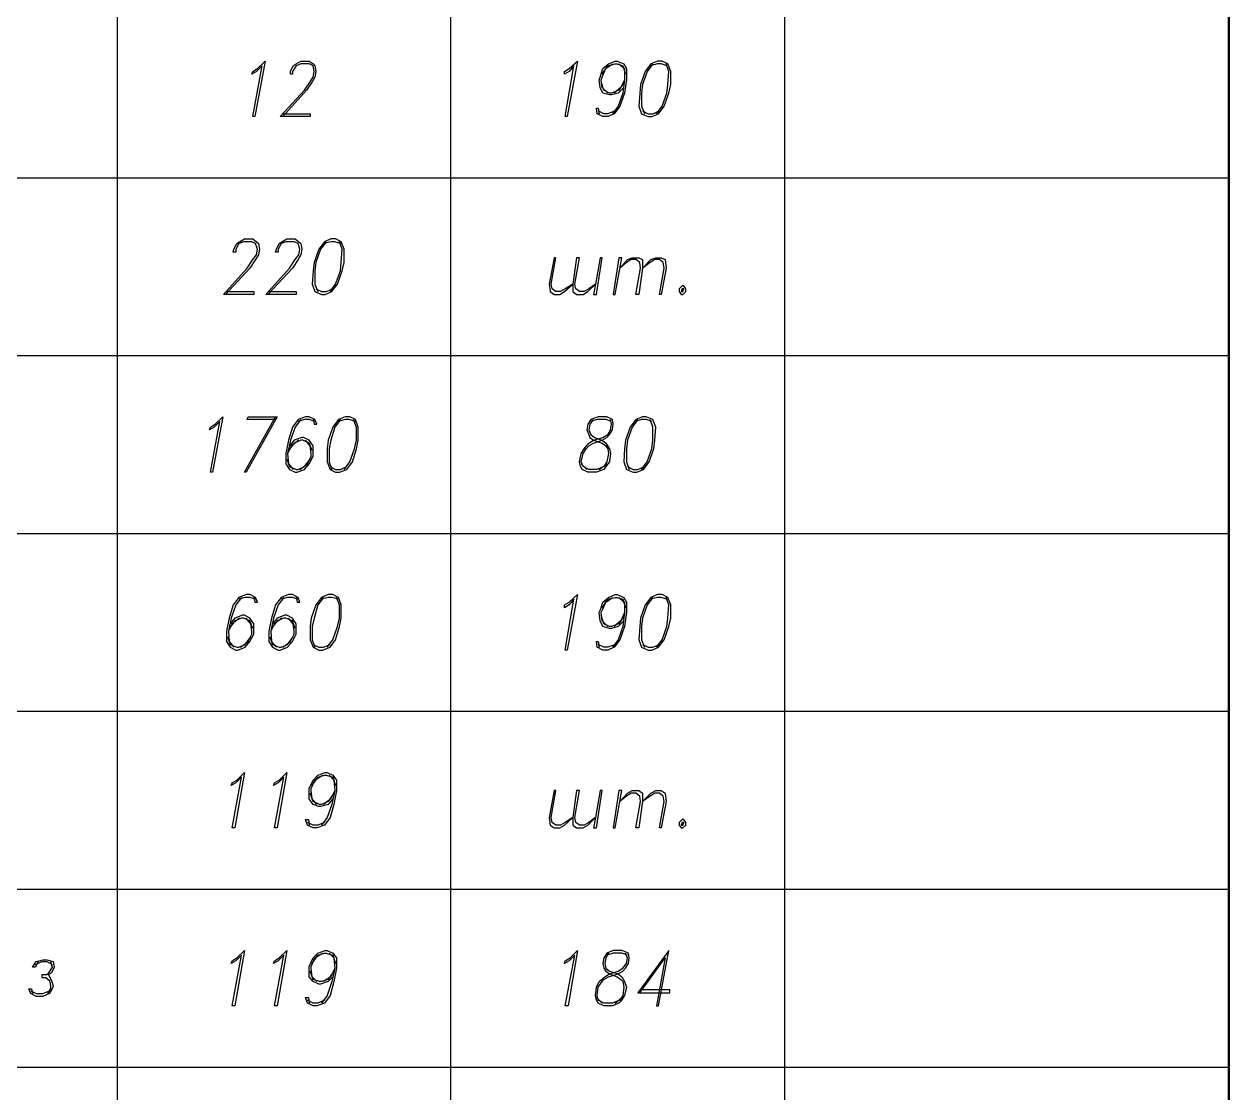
# Model space of a CAD drawing. Header units: millimetres. Extents: x 4241 to 6572, y 870 to 1291.
# Drawn here: x 5829.4 to 5883.6, y 1080.4 to 1128.4 of the extents above; entities that cross this region are included whole.
import ezdxf

# ---------------------------------------------------------------- set-up
doc = ezdxf.new("R2010")
doc.units = ezdxf.units.MM
doc.layers.add('PDF _0', color=7, linetype='Continuous')

msp = doc.modelspace()

# ---------------------------------------------------------------- linework, layer by layer
at = {"layer": 'PDF _0', "lineweight": 50}
msp.add_lwpolyline([(5883.6259, 977.5531), (5693.6273, 977.5531), (5693.6273, 1176.5266), (5883.6259, 1176.5266)], close=True, dxfattribs=at)
at = {"layer": 'PDF _0', "lineweight": 30}
for points in [[(5833.6285, 1176.5266), (5833.6285, 977.5531)], [(5848.615, 1176.5266), (5848.615, 977.5531)], [(5863.6439, 1176.5266), (5863.6439, 977.5531)], [(5693.6273, 1121.5337), (5883.6259, 1121.5337)], [(5693.6273, 1113.5324), (5883.6259, 1113.5324)], [(5693.6273, 1105.5312), (5883.6259, 1105.5312)], [(5693.6273, 1097.5299), (5883.6259, 1097.5299)], [(5693.6273, 1089.5286), (5883.6259, 1089.5286)], [(5693.6273, 1081.5273), (5883.6259, 1081.5273)]]:
    msp.add_lwpolyline(points, dxfattribs=at)
at = {"layer": 'PDF _0', "lineweight": 25}
for points in [[(5839.8094, 1124.2855), (5839.7247, 1124.2855), (5840.1481, 1126.5716), (5839.8941, 1126.3176), (5839.6824, 1126.1906), (5839.7247, 1126.3176), (5839.9364, 1126.4446), (5840.2751, 1126.7832)], [(5853.8646, 1124.2855), (5853.7799, 1124.2855), (5854.1609, 1126.5716), (5853.9492, 1126.3176), (5853.7376, 1126.1906), (5853.7376, 1126.3176), (5853.9492, 1126.4446), (5854.3302, 1126.7832)], [(5857.9287, 1126.7832), (5857.6324, 1126.6562), (5857.3784, 1126.3176), (5857.1667, 1125.7249), (5857.1243, 1125.3439), (5857.082, 1124.7512), (5857.209, 1124.4125), (5857.5054, 1124.2855), (5857.6747, 1124.2855), (5857.971, 1124.4125), (5858.225, 1124.7512), (5858.4367, 1125.3439), (5858.5214, 1125.7249), (5858.5214, 1126.3176), (5858.3944, 1126.6562), (5858.1404, 1126.7832)], [(5843.2385, 1118.782), (5842.9422, 1118.655), (5842.6882, 1118.3163), (5842.4765, 1117.7236), (5842.4342, 1117.3426), (5842.3918, 1116.7499), (5842.5188, 1116.4112), (5842.8152, 1116.2842), (5842.9845, 1116.2842), (5843.2809, 1116.4112), (5843.5349, 1116.7499), (5843.7465, 1117.3426), (5843.8312, 1117.7236), (5843.8312, 1118.3163), (5843.7042, 1118.655), (5843.4502, 1118.782)], [(5854.1186, 1116.7499), (5853.7799, 1116.5382), (5853.5682, 1116.4112), (5853.3565, 1116.4112), (5853.1872, 1116.5382), (5853.1449, 1116.7499), (5853.3565, 1117.9353), (5853.2719, 1117.9353), (5853.0602, 1116.7499), (5853.1025, 1116.4112), (5853.2719, 1116.2842), (5853.5259, 1116.2842), (5853.7376, 1116.4112), (5854.1186, 1116.7499), (5854.1186, 1116.4112), (5854.2879, 1116.2842), (5854.5843, 1116.2842), (5854.7959, 1116.4112), (5855.1346, 1116.7499), (5855.0499, 1116.2842), (5855.1769, 1116.2842), (5855.4309, 1117.9353), (5855.3463, 1117.9353), (5855.1346, 1116.7499), (5854.8383, 1116.5382), (5854.6266, 1116.4112), (5854.4149, 1116.4112), (5854.2456, 1116.5382), (5854.2032, 1116.7499), (5854.4149, 1117.9353), (5854.2879, 1117.9353)], [(5856.0236, 1116.2842), (5856.32, 1117.9353), (5856.193, 1117.9353), (5855.939, 1116.2842)], [(5857.082, 1116.2842), (5856.955, 1116.2842), (5857.1667, 1117.4696), (5857.1243, 1117.7236), (5856.955, 1117.8506), (5856.7433, 1117.8506), (5856.5317, 1117.7236), (5856.2353, 1117.4696), (5856.574, 1117.8506), (5856.7857, 1117.9353), (5857.082, 1117.9353), (5857.2513, 1117.8506), (5857.2513, 1117.4696)], [(5858.098, 1116.2842), (5858.0134, 1116.2842), (5858.225, 1117.4696), (5858.1827, 1117.7236), (5858.0134, 1117.8506), (5857.8017, 1117.8506), (5857.59, 1117.7236), (5857.2513, 1117.4696), (5857.6324, 1117.8506), (5857.844, 1117.9353), (5858.098, 1117.9353), (5858.2674, 1117.8506), (5858.3097, 1117.4696)], [(5859.0294, 1116.6652), (5858.9024, 1116.5382), (5858.9024, 1116.4112), (5858.9871, 1116.2842), (5859.0717, 1116.2842), (5859.1987, 1116.4112), (5859.1987, 1116.5382), (5859.1141, 1116.6652)], [(5859.0294, 1116.5382), (5858.9871, 1116.4112), (5859.0717, 1116.4112), (5859.1141, 1116.5382)], [(5837.9043, 1108.2829), (5837.8197, 1108.2829), (5838.243, 1110.569), (5837.989, 1110.315), (5837.7773, 1110.188), (5837.8197, 1110.315), (5838.0313, 1110.442), (5838.37, 1110.7807)], [(5843.8735, 1110.7807), (5843.5772, 1110.6537), (5843.3232, 1110.315), (5843.1115, 1109.7223), (5843.0692, 1109.3413), (5843.0692, 1108.7486), (5843.1962, 1108.4099), (5843.4502, 1108.2829), (5843.6195, 1108.2829), (5843.9582, 1108.4099), (5844.2122, 1108.7486), (5844.3816, 1109.3413), (5844.4662, 1109.7223), (5844.4662, 1110.315), (5844.3392, 1110.6537), (5844.0852, 1110.7807)], [(5855.2616, 1110.7807), (5854.9229, 1110.6537), (5854.7959, 1110.442), (5854.7536, 1110.188), (5854.8383, 1109.9763), (5854.8806, 1109.8493), (5855.0499, 1109.7223), (5855.4309, 1109.5953), (5855.6003, 1109.4683), (5855.685, 1109.3413), (5855.7273, 1109.1296), (5855.6426, 1108.7486), (5855.5156, 1108.5369), (5855.2193, 1108.4099), (5854.8383, 1108.4099), (5854.5843, 1108.5369), (5854.4996, 1108.7486), (5854.5843, 1109.1296), (5854.7113, 1109.3413), (5854.8383, 1109.4683), (5855.0499, 1109.5953), (5855.4309, 1109.7223), (5855.6426, 1109.8493), (5855.7696, 1109.9763), (5855.8966, 1110.188), (5855.939, 1110.442), (5855.8966, 1110.6537), (5855.6426, 1110.7807)], [(5857.2513, 1110.7807), (5856.955, 1110.6537), (5856.701, 1110.315), (5856.4893, 1109.7223), (5856.447, 1109.3413), (5856.4047, 1108.7486), (5856.5317, 1108.4099), (5856.828, 1108.2829), (5856.9973, 1108.2829), (5857.2937, 1108.4099), (5857.5477, 1108.7486), (5857.7594, 1109.3413), (5857.8017, 1109.7223), (5857.844, 1110.315), (5857.717, 1110.6537), (5857.4207, 1110.7807)], [(5843.1115, 1102.7794), (5842.8152, 1102.6524), (5842.5612, 1102.3137), (5842.3495, 1101.721), (5842.3072, 1101.34), (5842.3072, 1100.7473), (5842.4342, 1100.4087), (5842.6882, 1100.2817), (5842.8575, 1100.2817), (5843.1962, 1100.4087), (5843.4502, 1100.7473), (5843.6195, 1101.34), (5843.7042, 1101.721), (5843.7042, 1102.3137), (5843.5772, 1102.6524), (5843.3232, 1102.7794)], [(5853.8646, 1100.2817), (5853.7799, 1100.2817), (5854.1609, 1102.5677), (5853.9492, 1102.3137), (5853.7376, 1102.1867), (5853.7376, 1102.3137), (5853.9492, 1102.4407), (5854.3302, 1102.7794)], [(5857.9287, 1102.7794), (5857.6324, 1102.6524), (5857.3784, 1102.3137), (5857.1667, 1101.721), (5857.1243, 1101.34), (5857.082, 1100.7473), (5857.209, 1100.4087), (5857.5054, 1100.2817), (5857.6747, 1100.2817), (5857.971, 1100.4087), (5858.225, 1100.7473), (5858.4367, 1101.34), (5858.5214, 1101.721), (5858.5214, 1102.3137), (5858.3944, 1102.6524), (5858.1404, 1102.7794)], [(5838.9204, 1092.2804), (5838.7934, 1092.2804), (5839.2167, 1094.5665), (5838.9627, 1094.3124), (5838.751, 1094.1854), (5838.7934, 1094.3124), (5839.005, 1094.4395), (5839.3437, 1094.7781)], [(5840.8254, 1092.2804), (5840.6984, 1092.2804), (5841.1218, 1094.5665), (5840.8678, 1094.3124), (5840.6561, 1094.1854), (5840.6984, 1094.3124), (5840.9101, 1094.4395), (5841.2488, 1094.7781)], [(5854.1186, 1092.7461), (5853.7799, 1092.5344), (5853.5682, 1092.4074), (5853.3565, 1092.4074), (5853.1872, 1092.5344), (5853.1449, 1092.7461), (5853.3565, 1093.9738), (5853.2719, 1093.9738), (5853.0602, 1092.7461), (5853.1025, 1092.4074), (5853.2719, 1092.2804), (5853.5259, 1092.2804), (5853.7376, 1092.4074), (5854.1186, 1092.7461), (5854.1186, 1092.4074), (5854.2879, 1092.2804), (5854.5843, 1092.2804), (5854.7959, 1092.4074), (5855.1346, 1092.7461), (5855.0499, 1092.2804), (5855.1769, 1092.2804), (5855.4309, 1093.9738), (5855.3463, 1093.9738), (5855.1346, 1092.7461), (5854.8383, 1092.5344), (5854.6266, 1092.4074), (5854.4149, 1092.4074), (5854.2456, 1092.5344), (5854.2032, 1092.7461), (5854.4149, 1093.9738), (5854.2879, 1093.9738)], [(5856.0236, 1092.2804), (5856.32, 1093.9738), (5856.193, 1093.9738), (5855.939, 1092.2804)], [(5857.082, 1092.2804), (5856.955, 1092.2804), (5857.1667, 1093.4658), (5857.1243, 1093.7198), (5856.955, 1093.8468), (5856.7433, 1093.8468), (5856.5317, 1093.7198), (5856.2353, 1093.4658), (5856.574, 1093.8468), (5856.7857, 1093.9738), (5857.082, 1093.9738), (5857.2513, 1093.8468), (5857.2513, 1093.4658)], [(5858.098, 1092.2804), (5858.0134, 1092.2804), (5858.225, 1093.4658), (5858.1827, 1093.7198), (5858.0134, 1093.8468), (5857.8017, 1093.8468), (5857.59, 1093.7198), (5857.2513, 1093.4658), (5857.6324, 1093.8468), (5857.844, 1093.9738), (5858.098, 1093.9738), (5858.2674, 1093.8468), (5858.3097, 1093.4658)], [(5859.0294, 1092.6614), (5858.9024, 1092.5344), (5858.9024, 1092.4074), (5858.9871, 1092.2804), (5859.0717, 1092.2804), (5859.1987, 1092.4074), (5859.1987, 1092.5344), (5859.1141, 1092.6614)], [(5859.0294, 1092.5344), (5858.9871, 1092.4074), (5859.0717, 1092.4074), (5859.1141, 1092.5344)], [(5838.9204, 1084.2791), (5838.7934, 1084.2791), (5839.2167, 1086.5652), (5838.9627, 1086.3112), (5838.751, 1086.1842), (5838.7934, 1086.3112), (5839.005, 1086.4382), (5839.3437, 1086.7769)], [(5840.8254, 1084.2791), (5840.6984, 1084.2791), (5841.1218, 1086.5652), (5840.8678, 1086.3112), (5840.6561, 1086.1842), (5840.6984, 1086.3112), (5840.9101, 1086.4382), (5841.2488, 1086.7769)], [(5853.9069, 1084.2791), (5853.7799, 1084.2791), (5854.2032, 1086.5652), (5853.9492, 1086.3112), (5853.7376, 1086.1842), (5853.7799, 1086.3112), (5853.9916, 1086.4382), (5854.3302, 1086.7769)], [(5855.939, 1086.7769), (5855.6426, 1086.6498), (5855.5156, 1086.4382), (5855.4733, 1086.1842), (5855.5156, 1085.9725), (5855.6003, 1085.8455), (5855.7696, 1085.7185), (5856.1083, 1085.5915), (5856.2776, 1085.4645), (5856.3623, 1085.3798), (5856.4047, 1085.1258), (5856.3623, 1084.7448), (5856.2353, 1084.5331), (5855.8966, 1084.4061), (5855.5156, 1084.4061), (5855.2616, 1084.5331), (5855.2193, 1084.7448), (5855.2616, 1085.1258), (5855.4309, 1085.3798), (5855.5156, 1085.4645), (5855.7273, 1085.5915), (5856.1506, 1085.7185), (5856.3623, 1085.8455), (5856.4893, 1085.9725), (5856.6163, 1086.1842), (5856.6587, 1086.4382), (5856.6163, 1086.6498), (5856.32, 1086.7769)]]:
    msp.add_lwpolyline(points, close=True, dxfattribs=at)
for points in [[(5841.0795, 1124.4125), (5842.3072, 1124.4125), (5842.3072, 1124.2855), (5840.9524, 1124.2855), (5842.0532, 1125.4709), (5842.3072, 1125.8519), (5842.4342, 1126.0635), (5842.4765, 1126.3176), (5842.4342, 1126.5716), (5842.2648, 1126.6562), (5841.8838, 1126.6562), (5841.6721, 1126.5716), (5841.5028, 1126.3176), (5841.5028, 1126.1906), (5841.4181, 1126.1906), (5841.4181, 1126.3176), (5841.5451, 1126.5716), (5841.6721, 1126.6562), (5841.8838, 1126.7832), (5842.2648, 1126.7832), (5842.4342, 1126.6562), (5842.5188, 1126.5716), (5842.5612, 1126.3176), (5842.5188, 1126.0635), (5842.3918, 1125.8519), (5842.1378, 1125.4709), (5841.0795, 1124.2855)], [(5856.4047, 1125.5979), (5856.1506, 1125.3439), (5855.8543, 1125.2592), (5855.7696, 1125.2592), (5855.4733, 1125.3439), (5855.3463, 1125.5979), (5855.3039, 1125.9365), (5855.3463, 1126.0635), (5855.4733, 1126.4446), (5855.7273, 1126.6562), (5856.0236, 1126.7832), (5856.1083, 1126.7832), (5856.4047, 1126.6562), (5856.5317, 1126.4446), (5856.5317, 1125.9365), (5856.447, 1125.3439), (5856.2353, 1124.7512), (5855.9813, 1124.4125), (5855.685, 1124.2855), (5855.4733, 1124.2855), (5855.2193, 1124.4125), (5855.1769, 1124.6665), (5855.2616, 1124.6665), (5855.3039, 1124.4125)], [(5855.685, 1125.3439), (5855.4309, 1125.5979), (5855.3886, 1125.9365), (5855.4309, 1126.0635), (5855.6003, 1126.4446), (5855.8966, 1126.6562)], [(5855.4309, 1126.1906), (5855.685, 1126.5716), (5856.0236, 1126.6562), (5856.1083, 1126.6562), (5856.3623, 1126.5716), (5856.4893, 1126.1906)], [(5856.193, 1126.6562), (5856.447, 1126.4446), (5856.447, 1125.9365), (5856.3623, 1125.3439), (5856.1506, 1124.7512), (5855.8966, 1124.4125)], [(5857.717, 1126.6562), (5857.463, 1126.3176), (5857.2513, 1125.7249), (5857.209, 1125.3439), (5857.209, 1124.7512), (5857.336, 1124.4125)], [(5858.3521, 1126.5716), (5858.098, 1126.6562), (5857.9287, 1126.6562), (5857.59, 1126.5716)], [(5857.8864, 1124.4125), (5858.1404, 1124.7512), (5858.3521, 1125.3439), (5858.3944, 1125.7249), (5858.4367, 1126.3176), (5858.3097, 1126.6562)], [(5856.447, 1125.8519), (5856.193, 1125.4709), (5855.8543, 1125.3439), (5855.7696, 1125.3439), (5855.5156, 1125.4709), (5855.3886, 1125.8519)], [(5856.447, 1125.9365), (5856.2776, 1125.5979), (5855.9813, 1125.3439)], [(5856.0236, 1124.5395), (5855.685, 1124.4125), (5855.5156, 1124.4125), (5855.2616, 1124.5395)], [(5857.2513, 1124.5395), (5857.5054, 1124.4125), (5857.717, 1124.4125), (5858.0134, 1124.5395)], [(5838.5394, 1116.4112), (5839.7671, 1116.4112), (5839.7671, 1116.2842), (5838.4124, 1116.2842), (5839.4707, 1117.4696), (5839.7247, 1117.8506), (5839.8941, 1118.0623), (5839.9364, 1118.3163), (5839.8517, 1118.5703), (5839.6824, 1118.655), (5839.3014, 1118.655), (5839.0897, 1118.5703), (5838.9627, 1118.3163), (5838.9627, 1118.1893), (5838.8357, 1118.1893), (5838.878, 1118.3163), (5839.005, 1118.5703), (5839.1321, 1118.655), (5839.3437, 1118.782), (5839.7247, 1118.782), (5839.8941, 1118.655), (5839.9787, 1118.5703), (5840.0211, 1118.3163), (5839.9787, 1118.0623), (5839.8517, 1117.8506), (5839.5977, 1117.4696), (5838.497, 1116.2842)], [(5840.4444, 1116.4112), (5841.6721, 1116.4112), (5841.6721, 1116.2842), (5840.3174, 1116.2842), (5841.3758, 1117.4696), (5841.6298, 1117.8506), (5841.7991, 1118.0623), (5841.8415, 1118.3163), (5841.7568, 1118.5703), (5841.5875, 1118.655), (5841.2065, 1118.655), (5840.9948, 1118.5703), (5840.8678, 1118.3163), (5840.8678, 1118.1893), (5840.7408, 1118.1893), (5840.7831, 1118.3163), (5840.9101, 1118.5703), (5841.0371, 1118.655), (5841.2488, 1118.782), (5841.6298, 1118.782), (5841.7991, 1118.655), (5841.8838, 1118.5703), (5841.9261, 1118.3163), (5841.8838, 1118.0623), (5841.7568, 1117.8506), (5841.5028, 1117.4696), (5840.4021, 1116.2842)], [(5843.0269, 1118.655), (5842.7728, 1118.3163), (5842.5612, 1117.7236), (5842.5188, 1117.3426), (5842.5188, 1116.7499), (5842.6458, 1116.4112)], [(5843.6619, 1118.5703), (5843.4079, 1118.655), (5843.2385, 1118.655), (5842.8998, 1118.5703)], [(5843.1962, 1116.4112), (5843.4502, 1116.7499), (5843.6619, 1117.3426), (5843.7042, 1117.7236), (5843.7465, 1118.3163), (5843.6195, 1118.655)], [(5842.5612, 1116.5382), (5842.8152, 1116.4112), (5843.0269, 1116.4112), (5843.3232, 1116.5382)], [(5840.7408, 1110.6537), (5839.4707, 1110.6537), (5839.5131, 1110.7807), (5840.8254, 1110.7807), (5839.4284, 1108.2829), (5839.3437, 1108.2829), (5840.7408, 1110.7807)], [(5842.4342, 1110.6537), (5842.4765, 1110.442), (5842.6035, 1110.442), (5842.5188, 1110.6537), (5842.2648, 1110.7807), (5842.0955, 1110.7807), (5841.7568, 1110.6537), (5841.5028, 1110.315), (5841.3335, 1109.7223), (5841.2065, 1109.1296), (5841.2065, 1108.6639), (5841.3758, 1108.4099), (5841.6298, 1108.2829), (5841.7145, 1108.2829), (5842.0532, 1108.4099), (5842.2648, 1108.6639), (5842.4342, 1109.0026), (5842.4342, 1109.1296), (5842.4342, 1109.4683), (5842.2648, 1109.7223), (5842.0108, 1109.8493), (5841.9261, 1109.8493), (5841.5875, 1109.7223), (5841.3758, 1109.4683)], [(5841.8838, 1110.6537), (5841.6298, 1110.315), (5841.4181, 1109.7223), (5841.2911, 1109.1296), (5841.3335, 1108.6639), (5841.5451, 1108.4099)], [(5842.5188, 1110.569), (5842.2648, 1110.6537), (5842.0532, 1110.6537), (5841.7568, 1110.569)], [(5843.6619, 1110.6537), (5843.4079, 1110.315), (5843.2385, 1109.7223), (5843.1539, 1109.3413), (5843.1539, 1108.7486), (5843.2809, 1108.4099)], [(5844.3392, 1110.569), (5844.0429, 1110.6537), (5843.8735, 1110.6537), (5843.5772, 1110.569)], [(5843.8312, 1108.4099), (5844.0852, 1108.7486), (5844.2969, 1109.3413), (5844.3816, 1109.7223), (5844.3816, 1110.315), (5844.2546, 1110.6537)], [(5855.0499, 1110.6537), (5854.8806, 1110.442), (5854.8383, 1110.188), (5854.9229, 1109.9763), (5855.0923, 1109.8493), (5855.4309, 1109.7223), (5855.6003, 1109.5953), (5855.7696, 1109.3413), (5855.812, 1109.1296), (5855.7696, 1108.7486), (5855.6003, 1108.5369), (5855.5156, 1108.4099), (5855.1769, 1108.2829), (5854.7959, 1108.2829), (5854.5419, 1108.4099), (5854.4572, 1108.5369), (5854.4149, 1108.7486), (5854.4996, 1109.1296), (5854.6266, 1109.3413), (5854.8383, 1109.5953), (5855.0499, 1109.7223), (5855.4733, 1109.8493), (5855.685, 1109.9763), (5855.812, 1110.188), (5855.8543, 1110.442), (5855.812, 1110.6537)], [(5855.8543, 1110.569), (5855.6003, 1110.6537), (5855.2193, 1110.6537), (5854.9229, 1110.569)], [(5857.0397, 1110.6537), (5856.7857, 1110.315), (5856.574, 1109.7223), (5856.5317, 1109.3413), (5856.5317, 1108.7486), (5856.6587, 1108.4099)], [(5857.6747, 1110.569), (5857.4207, 1110.6537), (5857.209, 1110.6537), (5856.9127, 1110.569)], [(5857.209, 1108.4099), (5857.463, 1108.7486), (5857.6747, 1109.3413), (5857.717, 1109.7223), (5857.717, 1110.315), (5857.59, 1110.6537)], [(5841.7991, 1109.7223), (5841.4605, 1109.4683), (5841.2911, 1109.1296)], [(5842.3918, 1109.2566), (5842.2648, 1109.5953), (5841.9685, 1109.7223), (5841.8838, 1109.7223), (5841.5875, 1109.5953), (5841.3335, 1109.2566)], [(5841.8415, 1108.4099), (5842.1802, 1108.6639), (5842.3495, 1109.0026), (5842.3495, 1109.1296), (5842.3072, 1109.4683), (5842.0955, 1109.7223)], [(5841.2488, 1108.8756), (5841.3758, 1108.5369), (5841.6721, 1108.4099), (5841.7568, 1108.4099), (5842.0532, 1108.5369), (5842.3072, 1108.8756)], [(5843.1962, 1108.5369), (5843.4502, 1108.4099), (5843.6619, 1108.4099), (5843.9582, 1108.5369)], [(5854.4996, 1108.6639), (5854.7536, 1108.4099)], [(5855.3039, 1108.4099), (5855.6426, 1108.6639)], [(5856.574, 1108.5369), (5856.828, 1108.4099), (5857.0397, 1108.4099), (5857.336, 1108.5369)], [(5839.7671, 1102.6524), (5839.8094, 1102.4407), (5839.9364, 1102.4407), (5839.8517, 1102.6524), (5839.5977, 1102.7794), (5839.4284, 1102.7794), (5839.0897, 1102.6524), (5838.8357, 1102.3137), (5838.6664, 1101.721), (5838.5394, 1101.1283), (5838.5394, 1100.6627), (5838.7087, 1100.4087), (5838.9627, 1100.2817), (5839.0474, 1100.2817), (5839.3861, 1100.4087), (5839.5977, 1100.6627), (5839.7671, 1101.0013), (5839.7671, 1101.1283), (5839.7671, 1101.467), (5839.5977, 1101.721), (5839.3437, 1101.848), (5839.2591, 1101.848), (5838.9204, 1101.721), (5838.7087, 1101.467)], [(5841.6721, 1102.6524), (5841.7145, 1102.4407), (5841.8415, 1102.4407), (5841.7568, 1102.6524), (5841.5028, 1102.7794), (5841.3335, 1102.7794), (5840.9948, 1102.6524), (5840.7408, 1102.3137), (5840.5714, 1101.721), (5840.4444, 1101.1283), (5840.4444, 1100.6627), (5840.6138, 1100.4087), (5840.8678, 1100.2817), (5840.9524, 1100.2817), (5841.2911, 1100.4087), (5841.5028, 1100.6627), (5841.6721, 1101.0013), (5841.6721, 1101.1283), (5841.6721, 1101.467), (5841.5028, 1101.721), (5841.2488, 1101.848), (5841.1641, 1101.848), (5840.8254, 1101.721), (5840.6138, 1101.467)], [(5856.4047, 1101.594), (5856.1506, 1101.34), (5855.8543, 1101.2554), (5855.7696, 1101.2554), (5855.4733, 1101.34), (5855.3463, 1101.594), (5855.3039, 1101.975), (5855.3463, 1102.0597), (5855.4733, 1102.4407), (5855.7273, 1102.6524), (5856.0236, 1102.7794), (5856.1083, 1102.7794), (5856.4047, 1102.6524), (5856.5317, 1102.4407), (5856.5317, 1101.975), (5856.447, 1101.34), (5856.2353, 1100.7473), (5855.9813, 1100.4087), (5855.685, 1100.2817), (5855.4733, 1100.2817), (5855.2193, 1100.4087), (5855.1769, 1100.6627), (5855.2616, 1100.6627), (5855.3039, 1100.4087)], [(5839.2167, 1102.6524), (5838.9627, 1102.3137), (5838.751, 1101.721), (5838.624, 1101.1283), (5838.6664, 1100.6627), (5838.878, 1100.4087)], [(5839.8517, 1102.5677), (5839.5977, 1102.6524), (5839.3861, 1102.6524), (5839.0897, 1102.5677)], [(5841.1218, 1102.6524), (5840.8678, 1102.3137), (5840.6561, 1101.721), (5840.5291, 1101.1283), (5840.5714, 1100.6627), (5840.7831, 1100.4087)], [(5841.7568, 1102.5677), (5841.5028, 1102.6524), (5841.2911, 1102.6524), (5840.9948, 1102.5677)], [(5842.8998, 1102.6524), (5842.6458, 1102.3137), (5842.4765, 1101.721), (5842.3918, 1101.34), (5842.3918, 1100.7473), (5842.5188, 1100.4087)], [(5843.5772, 1102.5677), (5843.2809, 1102.6524), (5843.1115, 1102.6524), (5842.8152, 1102.5677)], [(5843.0692, 1100.4087), (5843.3232, 1100.7473), (5843.5349, 1101.34), (5843.6195, 1101.721), (5843.6195, 1102.3137), (5843.4925, 1102.6524)], [(5855.685, 1101.34), (5855.4309, 1101.594), (5855.3886, 1101.975), (5855.4309, 1102.0597), (5855.6003, 1102.4407), (5855.8966, 1102.6524)], [(5855.4309, 1102.1867), (5855.685, 1102.5677), (5856.0236, 1102.6524), (5856.1083, 1102.6524), (5856.3623, 1102.5677), (5856.4893, 1102.1867)], [(5856.193, 1102.6524), (5856.447, 1102.4407), (5856.447, 1101.975), (5856.3623, 1101.34), (5856.1506, 1100.7473), (5855.8966, 1100.4087)], [(5857.717, 1102.6524), (5857.463, 1102.3137), (5857.2513, 1101.721), (5857.209, 1101.34), (5857.209, 1100.7473), (5857.336, 1100.4087)], [(5858.3521, 1102.5677), (5858.098, 1102.6524), (5857.9287, 1102.6524), (5857.59, 1102.5677)], [(5857.8864, 1100.4087), (5858.1404, 1100.7473), (5858.3521, 1101.34), (5858.3944, 1101.721), (5858.4367, 1102.3137), (5858.3097, 1102.6524)], [(5839.1321, 1101.721), (5838.7934, 1101.467), (5838.624, 1101.1283)], [(5839.7247, 1101.2554), (5839.5977, 1101.594), (5839.3014, 1101.721), (5839.2167, 1101.721), (5838.9204, 1101.594), (5838.6664, 1101.2554)], [(5839.1744, 1100.4087), (5839.5131, 1100.6627), (5839.6824, 1101.0013), (5839.6824, 1101.1283), (5839.6401, 1101.467), (5839.4284, 1101.721)], [(5841.0371, 1101.721), (5840.6984, 1101.467), (5840.5291, 1101.1283)], [(5841.6298, 1101.2554), (5841.5028, 1101.594), (5841.2065, 1101.721), (5841.1218, 1101.721), (5840.8254, 1101.594), (5840.5714, 1101.2554)], [(5841.0795, 1100.4087), (5841.4181, 1100.6627), (5841.5875, 1101.0013), (5841.5875, 1101.1283), (5841.5451, 1101.467), (5841.3335, 1101.721)], [(5856.447, 1101.848), (5856.193, 1101.467), (5855.8543, 1101.34), (5855.7696, 1101.34), (5855.5156, 1101.467), (5855.3886, 1101.848)], [(5856.447, 1101.975), (5856.2776, 1101.594), (5855.9813, 1101.34)], [(5838.5817, 1100.8743), (5838.7087, 1100.5357), (5839.005, 1100.4087), (5839.0897, 1100.4087), (5839.3861, 1100.5357), (5839.6401, 1100.8743)], [(5840.4868, 1100.8743), (5840.6138, 1100.5357), (5840.9101, 1100.4087), (5840.9948, 1100.4087), (5841.2911, 1100.5357), (5841.5451, 1100.8743)], [(5842.4342, 1100.5357), (5842.6882, 1100.4087), (5842.8998, 1100.4087), (5843.1962, 1100.5357)], [(5856.0236, 1100.5357), (5855.685, 1100.4087), (5855.5156, 1100.4087), (5855.2616, 1100.5357)], [(5857.2513, 1100.5357), (5857.5054, 1100.4087), (5857.717, 1100.4087), (5858.0134, 1100.5357)], [(5843.3232, 1093.5928), (5843.1115, 1093.3387), (5842.7728, 1093.2541), (5842.6882, 1093.2541), (5842.4342, 1093.3387), (5842.2648, 1093.5928), (5842.2648, 1093.9738), (5842.2648, 1094.0584), (5842.4342, 1094.4395), (5842.6458, 1094.6511), (5842.9845, 1094.7781), (5843.0692, 1094.7781), (5843.3232, 1094.6511), (5843.4925, 1094.4395), (5843.4925, 1093.9738), (5843.3655, 1093.3387), (5843.1962, 1092.7461), (5842.9422, 1092.4074), (5842.6035, 1092.2804), (5842.4342, 1092.2804), (5842.1802, 1092.4074), (5842.0955, 1092.6614), (5842.2225, 1092.6614), (5842.2648, 1092.4074)], [(5842.6035, 1093.3387), (5842.3918, 1093.5928), (5842.3495, 1093.9738), (5842.3495, 1094.0584), (5842.5188, 1094.4395), (5842.8575, 1094.6511)], [(5842.3918, 1094.1854), (5842.6458, 1094.5665), (5842.9422, 1094.6511), (5843.0269, 1094.6511), (5843.3232, 1094.5665), (5843.4502, 1094.1854)], [(5843.1539, 1094.6511), (5843.3655, 1094.4395), (5843.4079, 1093.9738), (5843.2809, 1093.3387), (5843.0692, 1092.7461), (5842.8152, 1092.4074)], [(5843.3655, 1093.8468), (5843.1115, 1093.4658), (5842.8152, 1093.3387), (5842.7305, 1093.3387), (5842.4342, 1093.4658), (5842.3072, 1093.8468)], [(5843.4079, 1093.9738), (5843.2385, 1093.5928), (5842.8998, 1093.3387)], [(5842.9422, 1092.5344), (5842.6458, 1092.4074), (5842.4342, 1092.4074), (5842.1802, 1092.5344)], [(5843.3232, 1085.5915), (5843.1115, 1085.3798), (5842.7728, 1085.2528), (5842.6882, 1085.2528), (5842.4342, 1085.3798), (5842.2648, 1085.5915), (5842.2648, 1085.9725), (5842.2648, 1086.0572), (5842.4342, 1086.4382), (5842.6458, 1086.6498), (5842.9845, 1086.7769), (5843.0692, 1086.7769), (5843.3232, 1086.6498), (5843.4925, 1086.4382), (5843.4925, 1085.9725), (5843.3655, 1085.3798), (5843.1962, 1084.7448), (5842.9422, 1084.4061), (5842.6035, 1084.2791), (5842.4342, 1084.2791), (5842.1802, 1084.4061), (5842.0955, 1084.6601), (5842.2225, 1084.6601), (5842.2648, 1084.4061)], [(5842.6035, 1085.3798), (5842.3918, 1085.5915), (5842.3495, 1085.9725), (5842.3495, 1086.0572), (5842.5188, 1086.4382), (5842.8575, 1086.6498)], [(5842.3918, 1086.1842), (5842.6458, 1086.5652), (5842.9422, 1086.6498), (5843.0269, 1086.6498), (5843.3232, 1086.5652), (5843.4502, 1086.1842)], [(5843.1539, 1086.6498), (5843.3655, 1086.4382), (5843.4079, 1085.9725), (5843.2809, 1085.3798), (5843.0692, 1084.7448), (5842.8152, 1084.4061)], [(5855.7273, 1086.6498), (5855.6003, 1086.4382), (5855.558, 1086.1842), (5855.6003, 1085.9725), (5855.7696, 1085.8455), (5856.1506, 1085.7185), (5856.32, 1085.5915), (5856.447, 1085.3798), (5856.5317, 1085.1258), (5856.447, 1084.7448), (5856.32, 1084.5331), (5856.193, 1084.4061), (5855.8966, 1084.2791), (5855.5156, 1084.2791), (5855.2616, 1084.4061), (5855.1769, 1084.5331), (5855.1346, 1084.7448), (5855.1769, 1085.1258), (5855.3039, 1085.3798), (5855.558, 1085.5915), (5855.7696, 1085.7185), (5856.1506, 1085.8455), (5856.3623, 1085.9725), (5856.5317, 1086.1842), (5856.574, 1086.4382), (5856.4893, 1086.6498)], [(5856.574, 1086.5652), (5856.32, 1086.6498), (5855.939, 1086.6498), (5855.6426, 1086.5652)], [(5857.1243, 1084.8718), (5858.2674, 1086.4382), (5857.8864, 1084.2791), (5857.971, 1084.2791), (5858.4367, 1086.7769), (5857.0397, 1084.8718), (5858.4791, 1084.8718), (5858.4791, 1084.9988), (5857.1667, 1084.9988)], [(5830.0724, 1086.2688), (5829.9454, 1086.0148), (5829.8184, 1086.0148), (5829.9877, 1086.2688), (5830.2841, 1086.3535), (5830.4534, 1086.3535), (5830.7498, 1086.2688), (5830.7921, 1086.0148), (5830.6651, 1085.7608), (5830.5381, 1085.6761), (5830.6651, 1085.4221), (5830.7498, 1085.1681), (5830.7074, 1085.0411), (5830.5804, 1084.8295), (5830.2841, 1084.7024), (5829.9877, 1084.7024), (5829.7337, 1084.8295), (5829.6491, 1085.0411), (5829.7761, 1085.0411), (5829.8184, 1084.8295)], [(5829.9454, 1086.1418), (5830.2417, 1086.2688), (5830.4534, 1086.2688), (5830.7074, 1086.1418)], [(5830.6228, 1086.2688), (5830.7074, 1086.0148), (5830.5381, 1085.7608), (5830.4534, 1085.6761), (5830.2417, 1085.6761), (5830.2417, 1085.5491), (5830.4111, 1085.5491), (5830.5804, 1085.4221), (5830.6228, 1085.1681), (5830.6228, 1085.0411), (5830.4958, 1084.8295)], [(5843.4079, 1085.9725), (5843.2385, 1085.5915), (5842.8998, 1085.3798)], [(5843.3655, 1085.8455), (5843.1115, 1085.4645), (5842.8152, 1085.3798), (5842.7305, 1085.3798), (5842.4342, 1085.4645), (5842.3072, 1085.8455)], [(5829.7337, 1084.9565), (5829.9877, 1084.8295), (5830.2841, 1084.8295), (5830.5804, 1084.9565)], [(5842.9422, 1084.5331), (5842.6458, 1084.4061), (5842.4342, 1084.4061), (5842.1802, 1084.5331)], [(5855.1769, 1084.6601), (5855.4309, 1084.4061)], [(5856.0236, 1084.4061), (5856.32, 1084.6601)]]:
    msp.add_lwpolyline(points, dxfattribs=at)

doc.saveas('drawing.dxf')
